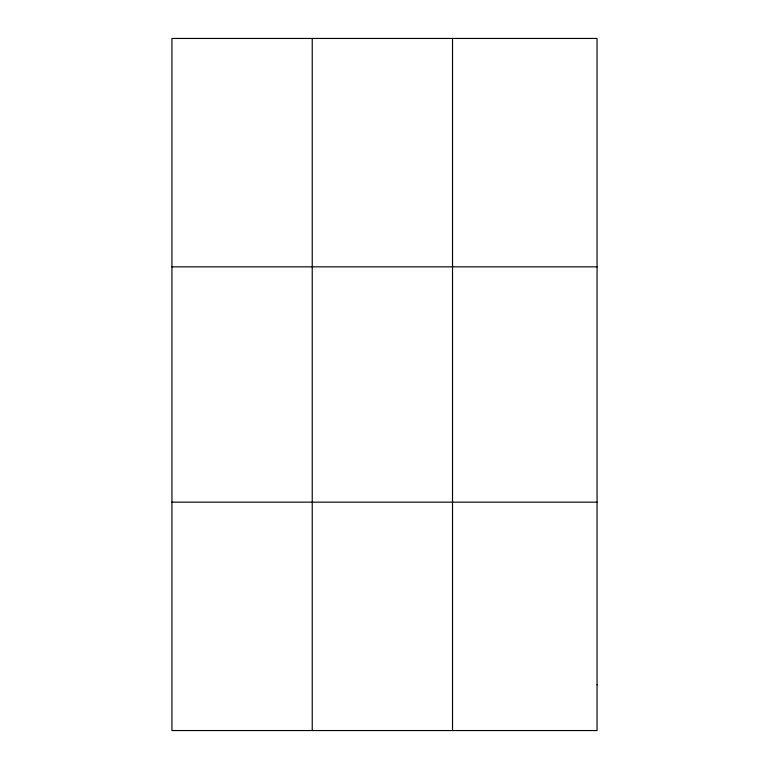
<?xml version="1.0" encoding="UTF-8"?>
<svg xmlns="http://www.w3.org/2000/svg" width="769" height="769" viewBox="0 0 769 769"><rect width="100%" height="100%" fill="white"/><g stroke="black" fill="none" stroke-linecap="round" stroke-linejoin="round"><path stroke-width="1.15" d="M312.233 730.55L312.233 38.45M452.518 730.55L452.518 38.45M171.948 266.843L597.052 266.843M171.948 502.157L597.052 502.157M597.052 684.871L597.052 730.55L171.948 730.55L171.948 38.45L597.052 38.45L597.052 684.871"/></g></svg>
